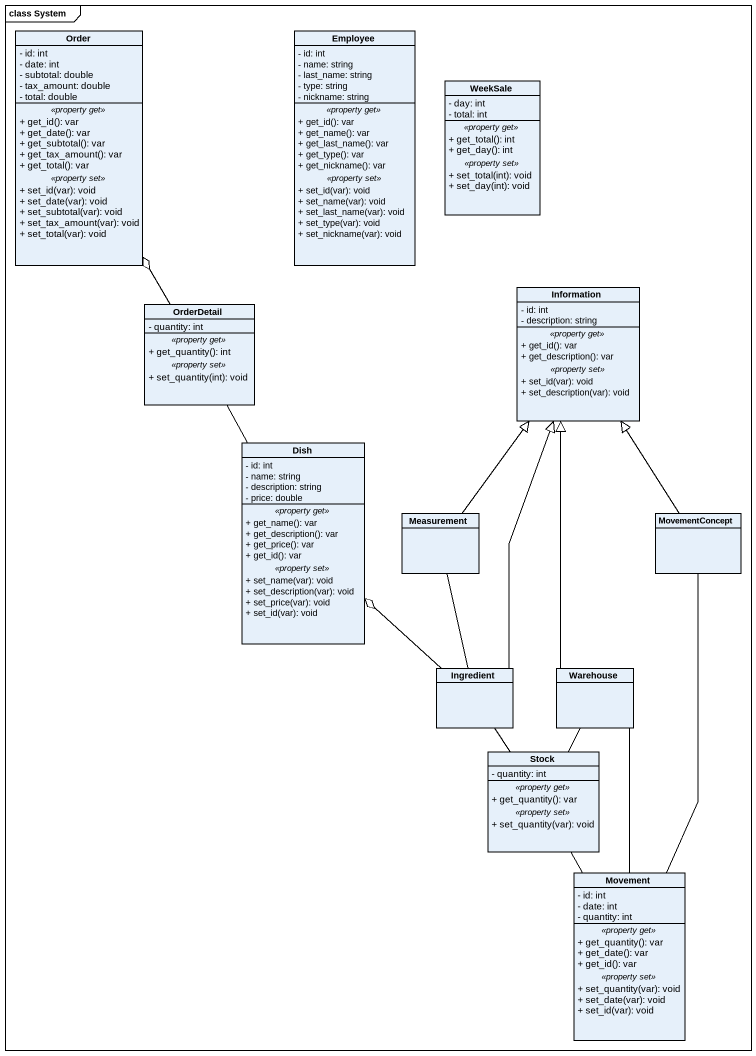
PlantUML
@startuml
mainframe class System
hide circle
hide empty members
skinparam classAttributeIconSize 0
class Order {
  - id: int
  - date: int
  - subtotal: double
  - tax_amount: double
  - total: double
  .. <<property get>> ..
  + get_id(): var
  + get_date(): var
  + get_subtotal(): var
  + get_tax_amount(): var
  + get_total(): var
  .. <<property set>> ..
  + set_id(var): void
  + set_date(var): void
  + set_subtotal(var): void
  + set_tax_amount(var): void
  + set_total(var): void
}
class Employee {
  - id: int
  - name: string
  - last_name: string
  - type: string
  - nickname: string
  .. <<property get>> ..
  + get_id(): var
  + get_name(): var
  + get_last_name(): var
  + get_type(): var
  + get_nickname(): var
  .. <<property set>> ..
  + set_id(var): void
  + set_name(var): void
  + set_last_name(var): void
  + set_type(var): void
  + set_nickname(var): void
}
class WeekSale {
  - day: int
  - total: int
  .. <<property get>> ..
  + get_total(): int
  + get_day(): int
  .. <<property set>> ..
  + set_total(int): void
  + set_day(int): void
}
class Information {
  - id: int
  - description: string
  .. <<property get>> ..
  + get_id(): var
  + get_description(): var
  .. <<property set>> ..
  + set_id(var): void
  + set_description(var): void
}
class OrderDetail {
  - quantity: int
  .. <<property get>> ..
  + get_quantity(): int
  .. <<property set>> ..
  + set_quantity(int): void
}
class Dish {
  - id: int
  - name: string
  - description: string
  - price: double
  .. <<property get>> ..
  + get_name(): var
  + get_description(): var
  + get_price(): var
  + get_id(): var
  .. <<property set>> ..
  + set_name(var): void
  + set_description(var): void
  + set_price(var): void
  + set_id(var): void
}
class Measurement
class MovementConcept
class Ingredient
class Warehouse
class Stock {
  - quantity: int
  .. <<property get>> ..
  + get_quantity(): var
  .. <<property set>> ..
  + set_quantity(var): void
}
class Movement {
  - id: int
  - date: int
  - quantity: int
  .. <<property get>> ..
  + get_quantity(): var
  + get_date(): var
  + get_id(): var
  .. <<property set>> ..
  + set_quantity(var): void
  + set_date(var): void
  + set_id(var): void
}
OrderDetail -up-o Order
Dish -up- OrderDetail
Measurement -up-|> Information
MovementConcept -up-|> Information
Ingredient -up-|> Information
Ingredient -up-o Dish
Ingredient -up- Measurement
Warehouse -up-|> Information
Stock -up- Ingredient
Stock -up- Warehouse
Movement -up- MovementConcept
Movement -up- Warehouse
Movement -up- Stock
@enduml
